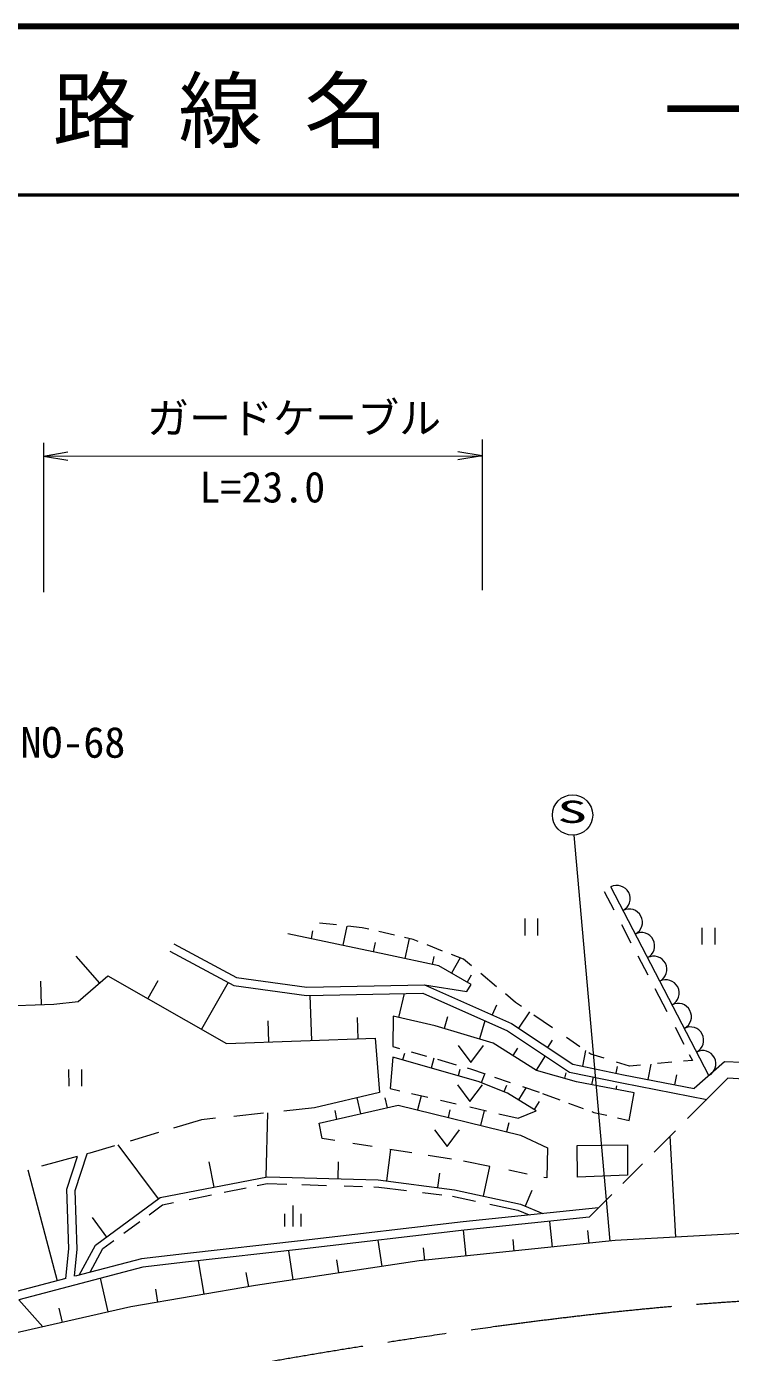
# Model space of a CAD drawing. Units: millimetres, scale not verified. Extents: x -199886483 to 680000, y -5525939 to 380000.
# Drawn here: x 178835 to 220713, y 301150 to 380000 of the extents above; entities that cross this region are included whole.
import ezdxf
from ezdxf.enums import TextEntityAlignment as Align

# ---------------------------------------------------------------- set-up
doc = ezdxf.new("R2010")
doc.units = ezdxf.units.MM
doc.header["$LTSCALE"] = 1000
doc.linetypes.add('CHAIN', pattern=[18.5, 12, -1.5, 3.5, -1.5])
for name, color, linetype, lineweight in [('M-BGD', 7, 'Continuous', 13), ('M-STR-STR1', 1, 'Continuous', 13), ('M-STR-STR3', 7, 'Continuous', 13), ('M-STR-STRC', 7, 'Continuous', 13), ('M-TTL', 2, 'Continuous', 140), ('M-TTL-LINE', 7, 'Continuous', 50)]:
    doc.layers.add(name, color=color, linetype=linetype, lineweight=lineweight)
doc.layers.add('M-TTL-TXT', color=7, linetype='Continuous')
doc.styles.add('ＭＳ ゴシック', font='')
doc.styles.get('ＭＳ ゴシック').set_extended_font_data('MS Gothic')

msp = doc.modelspace()

# ---------------------------------------------------------------- linework, layer by layer
at = {"layer": 'M-BGD'}
for p, q in [((219420, 317614), (213592, 328837)), ((219420, 317614), (213592, 328837)), ((213200, 328569), (213777, 327463)), ((197277, 326576), (196267, 326688)), ((197884, 326509), (197643, 325364)), ((198793, 326409), (197954, 326501)), ((208492, 325954), (208492, 326954)), ((209242, 326955), (209242, 325955)), ((214226, 326602), (214792, 325517)), ((200209, 324822), (194374, 326054)), ((195855, 326219), (195759, 325762)), ((199198, 326315), (198793, 326409)), ((200731, 325963), (199799, 326177)), ((201834, 325709), (201318, 325828)), ((201606, 325761), (201345, 324573)), ((202130, 325593), (201834, 325709)), ((219032, 325402), (219032, 326402)), ((219782, 326402), (219782, 325402)), ((187353, 325007), (191162, 322970)), ((187589, 325448), (191319, 323453)), ((199567, 325533), (199451, 324982)), ((203589, 325024), (202671, 325383)), ((181774, 324715), (183173, 323118)), ((203354, 324133), (200209, 324822)), ((203064, 324694), (202960, 324219)), ((205281, 323025), (203354, 324133)), ((204829, 324541), (204111, 324821)), ((204640, 324615), (204113, 323697)), ((205315, 324136), (204829, 324541)), ((215198, 324738), (215791, 323603)), ((181910, 322012), (183672, 323555)), ((183672, 323555), (190723, 319531)), ((191319, 323453), (195518, 322870)), ((205283, 323578), (205044, 323162)), ((206802, 322899), (205858, 323684)), ((179660, 323239), (179703, 321831)), ((186647, 323244), (186051, 322198)), ((190834, 323146), (189251, 320371)), ((191162, 322970), (195489, 322370)), ((195489, 322370), (202417, 322519)), ((195518, 322870), (202518, 323022)), ((202417, 322519), (207453, 320276)), ((202518, 323022), (207695, 320715)), ((202518, 323022), (205027, 322625)), ((205027, 322625), (205281, 323025)), ((216208, 322804), (216927, 321426)), ((174138, 321661), (180463, 321854)), ((180463, 321854), (181910, 322012)), ((195688, 322374), (195781, 319709)), ((201293, 322495), (200973, 321068)), ((206787, 321797), (206535, 321232)), ((207918, 321970), (207320, 322468)), ((208290, 321714), (207918, 321970)), ((198508, 321071), (198553, 319806)), ((200645, 321142), (200619, 319347)), ((203141, 320582), (200645, 321142)), ((203885, 321116), (203677, 320421)), ((208747, 321400), (208108, 320440)), ((210134, 320449), (209021, 321213)), ((193188, 320876), (193232, 319619)), ((206590, 319547), (203141, 320582)), ((206101, 320878), (205775, 319792)), ((207453, 320276), (211137, 317823)), ((207695, 320715), (211333, 318293)), ((217417, 320485), (217942, 319479)), ((190723, 319531), (199573, 319842)), ((199573, 319842), (199835, 316602)), ((200619, 319347), (201021, 319232)), ((204519, 319399), (205269, 318400)), ((205269, 318400), (206019, 319400)), ((209170, 317923), (206590, 319547)), ((210109, 319716), (209828, 319295)), ((211759, 319333), (210965, 319878)), ((200633, 318717), (200466, 316847)), ((205699, 317262), (200633, 318717)), ((201315, 318937), (201205, 318552)), ((201711, 319034), (202639, 318768)), ((203066, 318646), (202899, 318066)), ((203287, 318582), (204395, 318264)), ((208035, 319241), (207762, 318809)), ((209681, 318792), (209144, 317939)), ((212094, 319103), (211902, 318176)), ((212411, 318885), (212283, 318973)), ((213206, 318642), (212411, 318885)), ((218260, 318870), (218445, 318515)), ((181363, 316982), (181362, 317982)), ((182112, 317982), (182113, 316982)), ((204619, 317982), (204511, 317603)), ((205054, 318075), (205301, 318005)), ((205301, 318005), (206059, 317744)), ((211553, 317251), (209170, 317923)), ((210926, 317779), (210834, 317454)), ((211137, 317823), (214258, 317180)), ((211333, 318293), (214357, 317670)), ((213973, 318149), (213894, 317765)), ((214703, 318185), (213937, 318419)), ((215360, 318243), (214703, 318185)), ((215966, 318296), (215787, 317388)), ((217227, 318407), (216369, 318332)), ((218445, 318515), (217908, 318467)), ((220354, 318436), (218547, 316845)), ((231558, 317996), (220354, 318436)), ((204465, 317073), (205216, 316074)), ((205216, 316074), (205965, 317074)), ((207456, 316571), (205699, 317262)), ((206094, 317732), (205881, 317190)), ((206681, 317530), (207615, 317209)), ((207379, 317026), (207235, 316658)), ((214974, 316581), (211553, 317251)), ((212544, 317533), (212454, 317075)), ((213930, 317011), (213887, 316794)), ((214258, 317180), (219314, 316184)), ((214357, 317670), (218547, 316845)), ((217505, 317668), (217388, 317073)), ((220557, 317456), (218161, 315058)), ((231740, 316814), (220557, 317456)), ((199835, 316602), (195974, 315689)), ((198489, 316284), (198702, 315347)), ((200153, 316290), (200285, 315706)), ((200466, 316847), (201039, 316714)), ((201734, 316553), (202717, 316325)), ((202311, 316419), (202103, 315574)), ((209157, 315526), (207456, 316571)), ((208542, 316891), (208102, 316174)), ((208334, 316962), (209324, 316622)), ((209535, 316549), (210562, 316173)), ((214695, 314954), (214974, 316581)), ((195974, 315689), (194148, 315499)), ((196243, 314789), (200952, 315857)), ((197169, 315537), (197285, 315025)), ((200952, 315857), (208224, 314067)), ((203459, 316152), (204390, 315936)), ((204020, 315579), (203909, 315129)), ((205202, 315748), (206190, 315518)), ((206067, 315547), (205847, 314652)), ((208092, 315077), (209157, 315526)), ((209332, 316070), (209041, 315597)), ((211077, 315985), (211944, 315667)), ((212461, 315478), (212592, 315430)), ((212592, 315430), (213351, 315258)), ((189248, 314990), (187570, 314488)), ((190071, 315076), (189248, 314990)), ((192926, 315372), (191166, 315189)), ((193170, 315397), (193064, 311599)), ((196431, 313873), (196243, 314789)), ((206942, 315344), (208092, 315077)), ((207531, 314811), (207397, 314271)), ((213998, 315112), (214695, 314954)), ((186685, 314223), (185005, 313721)), ((197171, 313753), (196431, 313873)), ((203099, 314391), (203849, 313391)), ((203849, 313391), (204599, 314392)), ((208224, 314067), (209832, 313321)), ((217432, 314328), (216164, 313058)), ((217110, 314005), (217451, 308007)), ((184065, 313440), (182610, 313005)), ((184277, 313503), (186659, 310279)), ((199401, 313392), (198257, 313577)), ((200481, 313217), (200241, 311351)), ((201765, 313015), (200449, 313222)), ((209832, 313321), (209795, 311527)), ((211587, 313452), (214593, 313488)), ((211610, 311580), (211587, 313452)), ((214593, 313488), (214583, 311684)), ((181843, 312797), (179733, 312227)), ((181228, 310859), (181868, 312804)), ((181731, 310788), (182445, 312955)), ((182610, 313005), (182427, 312955)), ((189683, 312491), (189972, 310983)), ((197381, 312496), (197352, 311480)), ((204112, 312645), (202723, 312864)), ((206404, 312213), (204823, 312533)), ((215482, 312375), (214308, 311200)), ((178921, 312008), (180660, 305405)), ((186784, 310372), (193167, 311596)), ((193167, 311596), (199763, 311412)), ((203393, 311821), (203281, 310959)), ((206382, 312217), (205992, 310453)), ((208625, 311763), (207523, 311986)), ((209795, 311527), (209608, 311564)), ((214583, 311684), (211610, 311580)), ((181355, 307310), (181228, 310859)), ((181856, 307295), (181731, 310788)), ((190596, 310676), (191895, 310942)), ((192553, 311076), (193144, 311197)), ((193144, 311197), (194319, 311161)), ((195213, 311133), (196689, 311087)), ((197724, 311054), (198824, 311020)), ((199503, 310999), (199786, 310990)), ((199763, 311412), (204293, 310828)), ((199786, 310990), (201436, 310788)), ((202387, 310672), (203543, 310530)), ((204293, 310828), (208213, 309962)), ((208892, 310780), (208506, 309842)), ((182937, 307530), (186784, 310372)), ((186122, 309340), (186925, 309926)), ((186925, 309926), (187584, 310061)), ((188517, 310251), (189847, 310523)), ((194682, 309890), (194682, 308640)), ((204176, 310453), (205554, 310155)), ((206400, 309972), (208072, 309610)), ((208213, 309962), (209557, 309410)), ((213655, 310546), (212301, 309190)), ((182739, 309169), (183592, 308014)), ((194182, 309390), (194182, 308640)), ((195182, 308640), (195182, 309390)), ((212860, 309751), (204809, 308920)), ((212301, 309190), (204863, 308423)), ((208072, 309610), (208740, 309326)), ((184628, 308250), (185583, 308947)), ((204809, 308920), (195318, 307806)), ((204863, 308423), (195375, 307310)), ((204814, 308417), (204972, 306884)), ((209952, 308948), (210111, 307415)), ((212197, 308409), (212277, 307640)), ((228546, 308638), (213853, 307803)), ((181969, 305750), (182937, 307530)), ((183383, 307342), (184031, 307815)), ((195318, 307806), (188243, 307016)), ((199743, 307822), (199977, 306264)), ((213853, 307803), (202190, 306596)), ((207763, 307868), (207834, 307180)), ((181180, 305542), (181355, 307310)), ((181696, 305678), (181856, 307295)), ((182630, 305924), (183383, 307342)), ((188243, 307016), (185669, 306724)), ((195375, 307310), (188299, 306519)), ((194415, 307202), (194676, 305468)), ((202438, 307367), (202514, 306629)), ((185762, 306232), (178376, 304287)), ((185669, 306724), (181724, 305685)), ((188299, 306519), (185762, 306232)), ((189044, 306602), (189383, 304611)), ((202190, 306596), (192454, 305134)), ((197278, 306660), (197396, 305876)), ((181172, 305540), (178249, 304770)), ((183221, 305563), (183678, 303560)), ((191891, 305911), (192035, 305063)), ((192454, 305134), (185040, 303871)), ((186504, 304913), (186635, 304143)), ((185040, 303871), (175029, 301583)), ((178376, 304287), (179799, 302673)), ((180765, 303790), (180959, 302939))]:
    msp.add_line(p, q, dxfattribs=at)
for centre in [(213956, 328136), (214685, 326733), (215413, 325330), (216142, 323927), (216870, 322524), (217599, 321121), (218327, 319718), (219056, 318315)]:
    msp.add_arc(centre, 790, 297.44174, 117.44174, dxfattribs=at)
at = {"layer": 'M-STR-STR1', "color": 2, "linetype": 'CHAIN'}
msp.add_open_spline([(235676, 304652), (230838, 304569), (226000, 304486), (221177, 304179), (214674, 303764), (208197, 302941), (201744, 301967), (193693, 300751), (185678, 299300), (177782, 297361), (173286, 296256), (168829, 294993), (164371, 293731)], degree=3, knots=[0, 0, 0, 0, 1, 1, 1, 2, 2, 2, 3, 3, 3, 4, 4, 4, 4], dxfattribs=at)
at = {"layer": 'M-STR-STR3'}
for p, q in [((179846, 355251), (179852, 346366)), ((205933, 355445), (205939, 346480)), ((179844, 354458), (181292, 354701)), ((179844, 354458), (181293, 354218)), ((179851, 354460), (205935, 354475)), ((205937, 354476), (204488, 354716)), ((205937, 354476), (204488, 354233))]:
    msp.add_line(p, q, dxfattribs=at)
at = {"layer": 'M-STR-STRC'}
msp.add_line((213549, 307771), (211423, 331913), dxfattribs=at)
msp.add_circle((211318, 333108), 1200, dxfattribs=at)
at = {"layer": 'M-TTL'}
msp.add_line((680000, 380000), (40000, 380000), dxfattribs=at)
at = {"layer": 'M-TTL-LINE'}
msp.add_line((40000, 370000), (680000, 370000), dxfattribs=at)

# ---------------------------------------------------------------- texts
at = {"layer": 'M-STR-STR3', "style": 'ＭＳ ゴシック'}
for s, p in [('ガードケーブル', (186000, 355243)), ('L=23.0', (189123, 351144))]:
    msp.add_text(s, height=1833, rotation=0.035, dxfattribs=at).set_placement(p, align=Align.BOTTOM_LEFT)
at = {"layer": 'M-STR-STRC', "style": 'ＭＳ ゴシック'}
msp.add_text('警戒-NO-68', height=1833, rotation=0.035, dxfattribs=at).set_placement((172231, 335960), align=Align.BOTTOM_LEFT)
at = {"layer": 'M-STR-STRC', "style": 'ＭＳ ゴシック', "width": 2}
msp.add_text('S', height=1320, rotation=0.035, dxfattribs=at).set_placement((210400, 332245), align=Align.BOTTOM_LEFT)
at = {"layer": 'M-TTL-TXT', "style": 'ＭＳ ゴシック'}
for s, p in [('路 線 名', (180380, 375000)), ('一般国道262号', (216734, 375000))]:
    msp.add_text(s, height=3666, dxfattribs=at).set_placement(p, align=Align.MIDDLE_LEFT)

doc.saveas('drawing.dxf')
